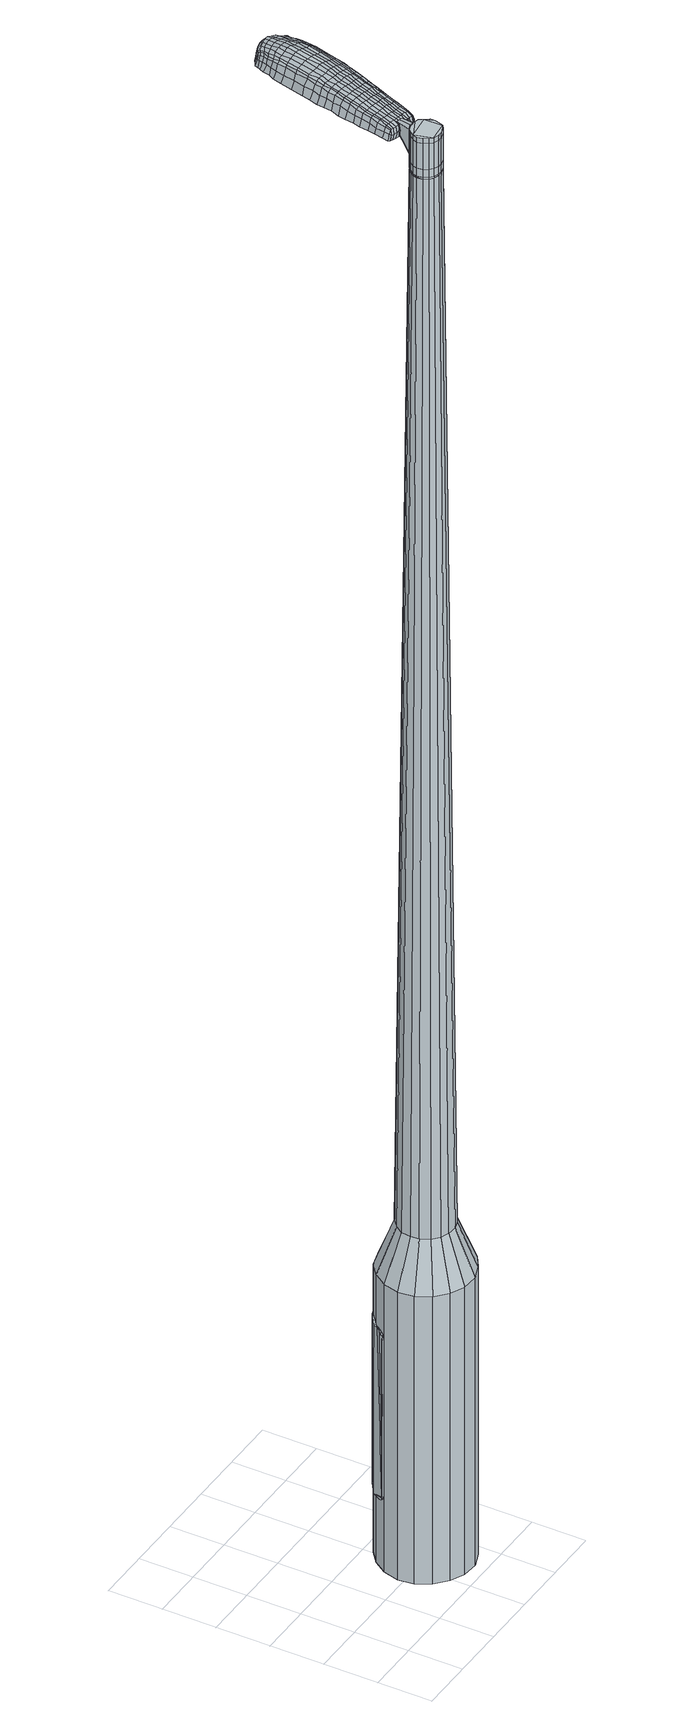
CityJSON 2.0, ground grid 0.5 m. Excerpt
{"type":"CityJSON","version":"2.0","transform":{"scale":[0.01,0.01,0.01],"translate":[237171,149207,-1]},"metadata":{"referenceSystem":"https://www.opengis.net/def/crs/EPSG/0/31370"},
"CityObjects":{
"object1":{"type":"GenericCityObject","attributes":{"cluster":257,"mean_distance_to_centroid":0.197,"new_centroid_x":237172.23,"new_centroid_y":149207.51,"mean_distance_to_camera":9.15,"H1":10.56,"H2":12.35,"Z_final":111.16,"cluster2":-1,"proj_x":237176.35,"proj_y":149208.45,"id_line":43970,"bearing_l":167.24,"distance":4.23,"orientation":"right","G_obj":77.24},"geometry":[{"type":"MultiSurface","lod":"2","boundaries":[[[0,1,2,3]],[[1,4,5,2]],[[4,6,7,5]],[[6,8,9,7]],[[8,10,11,9]],[[10,12,13,11]],[[12,14,15,13]],[[14,16,17,15]],[[16,18,19,17]],[[18,20,21,19]],[[20,22,23,21]],[[22,24,25,23]],[[24,26,27,25]],[[26,28,29,27]],[[28,30,31,29]],[[30,32,33,31]],[[32,34,35,33]],[[34,0,3,35]],[[36,37,38,39]],[[38,40,41,42]],[[41,43,42]],[[42,44,45,46]],[[45,47,46]],[[46,48,49,50]],[[49,51,50]],[[42,46,50,38]],[[50,52,39,38]],[[53,36,39]],[[2,5,7,35]],[[7,9,11,15]],[[11,13,15]],[[15,17,19,23]],[[19,21,23]],[[23,25,27,31]],[[27,29,31]],[[15,23,31,7]],[[31,33,35,7]],[[3,2,35]],[[1,0,54,55]],[[0,34,56,54]],[[34,32,57,56]],[[32,30,58,57]],[[30,28,59,58]],[[28,26,60,59]],[[26,24,61,60]],[[24,22,62,61]],[[22,20,63,62]],[[20,18,64,63]],[[18,16,65,64]],[[16,14,66,65]],[[14,12,67,66]],[[12,10,68,67]],[[10,8,69,68]],[[8,6,70,69]],[[6,4,71,70]],[[4,1,55,71]],[[55,54,72,73]],[[54,56,74,72]],[[56,57,75,74]],[[57,58,76,75]],[[58,59,77,76]],[[59,60,78,77]],[[60,61,79,78]],[[61,62,80,79]],[[62,63,81,80]],[[63,64,82,81]],[[64,65,83,82]],[[65,66,84,83]],[[66,67,85,84]],[[67,68,86,85]],[[68,69,87,86]],[[69,70,88,87]],[[70,71,89,88]],[[71,55,73,89]],[[90,91,92,93]],[[94,95,91,90]],[[96,97,95,94]],[[76,98,97,96]],[[99,100,98,76]],[[101,102,100,99]],[[79,103,102,101]],[[80,104,103,79]],[[105,106,104,80]],[[107,108,106,105]],[[83,109,108,107]],[[110,111,109,83]],[[112,113,111,110]],[[86,114,113,112]],[[87,115,114,86]],[[116,117,115,87]],[[89,118,117,116]],[[93,92,118,89]],[[119,120,121,122]],[[123,119,122,124]],[[125,123,124,126]],[[127,125,126,128]],[[129,127,128,130]],[[131,129,130,132]],[[133,131,132,134]],[[135,133,134,136]],[[137,135,136,138]],[[139,137,138,140]],[[141,139,140,142]],[[143,141,142,144]],[[145,143,144,146]],[[147,145,146,148]],[[149,147,148,150]],[[151,149,150,152]],[[73,72,90,93]],[[72,74,94,90]],[[74,75,96,94]],[[75,76,96]],[[77,99,76]],[[77,78,101,99]],[[78,79,101]],[[81,105,80]],[[81,82,107,105]],[[82,83,107]],[[84,110,83]],[[84,85,112,110]],[[85,86,112]],[[88,116,87]],[[88,89,116]],[[73,93,89]],[[153,154,92,91]],[[154,118,92]],[[155,117,118]],[[155,115,117]],[[156,113,114]],[[156,157,111,113]],[[157,109,111]],[[158,108,109]],[[158,159,106,108]],[[159,104,106]],[[160,102,103]],[[160,161,100,102]],[[161,98,100]],[[162,97,98]],[[162,163,95,97]],[[163,153,91,95]],[[39,52,151,164]],[[154,153,165,152]],[[53,39,164,120]],[[153,163,121,165]],[[36,53,120,119]],[[163,162,122,121]],[[37,36,119,123]],[[162,98,124,122]],[[38,37,123,125]],[[98,161,126,124]],[[40,38,125,127]],[[161,160,128,126]],[[41,40,127,129]],[[160,103,130,128]],[[43,41,129,131]],[[103,104,132,130]],[[42,43,131,133]],[[104,159,134,132]],[[44,42,133,135]],[[159,158,136,134]],[[45,44,135,137]],[[158,109,138,136]],[[47,45,137,139]],[[109,157,140,138]],[[46,47,139,141]],[[157,156,142,140]],[[48,46,141,143]],[[156,114,144,142]],[[49,48,143,145]],[[114,115,146,144]],[[51,49,145,147]],[[115,155,148,146]],[[50,51,147,149]],[[155,118,150,148]],[[52,50,149,151]],[[118,154,152,150]],[[151,152,166,167]],[[152,165,168,166]],[[165,121,169,168]],[[121,120,170,169]],[[120,164,171,170]],[[164,151,167,171]],[[172,173,174,175]],[[176,172,175,177]],[[172,176,178,179]],[[173,172,179,180]],[[181,182,183,184]],[[185,181,184,186]],[[181,185,187,188]],[[182,181,188,189]],[[190,191,192,193]],[[194,190,193,195]],[[190,194,196,197]],[[191,190,197,198]],[[199,200,201,202]],[[203,199,202,204]],[[199,203,205,206]],[[200,199,206,207]],[[208,209,210,211]],[[212,208,211,213]],[[208,212,214,215]],[[209,208,215,216]],[[217,218,219,220]],[[221,217,220,222]],[[217,221,223,224]],[[218,217,224,225]],[[226,227,228,229]],[[218,226,229,219]],[[226,218,225,230]],[[227,226,230,231]],[[232,233,234,235]],[[227,232,235,228]],[[232,227,231,236]],[[233,232,236,237]],[[238,176,177,239]],[[233,238,239,234]],[[238,233,237,240]],[[176,238,240,178]],[[241,242,243,244]],[[245,241,244,246]],[[241,245,247,248]],[[242,241,248,249]],[[250,251,252,253]],[[242,250,253,243]],[[250,242,249,254]],[[251,250,254,255]],[[256,257,258,259]],[[251,256,259,252]],[[256,251,255,260]],[[257,256,260,261]],[[262,263,264,265]],[[257,262,265,258]],[[262,257,261,266]],[[263,262,266,267]],[[268,173,180,269]],[[263,268,269,264]],[[268,263,267,270]],[[173,268,270,174]],[[271,272,273,274]],[[275,271,274,276]],[[271,275,277,278]],[[272,271,278,279]],[[280,281,282,283]],[[272,280,283,273]],[[280,272,279,284]],[[281,280,284,285]],[[286,287,288,289]],[[281,286,289,282]],[[286,281,285,290]],[[287,286,290,291]],[[292,185,186,293]],[[287,292,293,288]],[[292,287,291,294]],[[185,292,294,187]],[[295,296,297,298]],[[299,295,298,300]],[[295,299,301,302]],[[296,295,302,303]],[[304,305,306,307]],[[296,304,307,297]],[[304,296,303,308]],[[305,304,308,309]],[[310,311,312,313]],[[305,310,313,306]],[[310,305,309,314]],[[311,310,314,315]],[[316,317,318,319]],[[311,316,319,312]],[[316,311,315,320]],[[317,316,320,321]],[[322,182,189,323]],[[317,322,323,318]],[[322,317,321,324]],[[182,322,324,183]],[[325,211,210,326]],[[327,325,326,328]],[[325,327,329,330]],[[211,325,330,213]],[[331,327,328,332]],[[333,331,332,334]],[[331,333,335,336]],[[327,331,336,329]],[[337,333,334,338]],[[339,337,338,340]],[[337,339,341,342]],[[333,337,342,335]],[[343,339,340,344]],[[345,343,344,346]],[[343,345,347,348]],[[339,343,348,341]],[[349,345,346,350]],[[200,349,350,201]],[[349,200,207,351]],[[345,349,351,347]],[[352,353,198,197]],[[354,352,197,196]],[[352,354,355,356]],[[353,352,356,357]],[[358,359,357,356]],[[360,358,356,355]],[[358,360,361,362]],[[359,358,362,363]],[[364,365,363,362]],[[366,364,362,361]],[[364,366,367,368]],[[365,364,368,369]],[[370,371,369,368]],[[372,370,368,367]],[[370,372,205,203]],[[371,370,203,204]],[[373,374,375,376]],[[275,373,376,277]],[[373,275,276,377]],[[374,373,377,378]],[[379,194,195,380]],[[374,379,380,375]],[[379,374,378,381]],[[194,379,381,196]],[[382,383,384,385]],[[221,382,385,223]],[[382,221,222,386]],[[383,382,386,387]],[[388,389,390,391]],[[383,388,391,384]],[[388,383,387,392]],[[389,388,392,393]],[[394,191,198,395]],[[389,394,395,390]],[[394,389,393,396]],[[191,394,396,192]],[[397,398,399,400]],[[179,397,400,180]],[[397,179,178,401]],[[398,397,401,402]],[[403,404,405,406]],[[398,403,406,399]],[[403,398,402,407]],[[404,403,407,408]],[[409,202,201,410]],[[404,409,410,405]],[[409,404,408,411]],[[202,409,411,204]],[[412,413,414,415]],[[184,412,415,186]],[[412,184,183,416]],[[413,412,416,417]],[[418,206,205,419]],[[413,418,419,414]],[[418,413,417,420]],[[206,418,420,207]],[[421,422,423,424]],[[299,421,424,301]],[[421,299,300,425]],[[422,421,425,426]],[[427,212,213,428]],[[422,427,428,423]],[[427,422,426,429]],[[212,427,429,214]],[[430,431,432,433]],[[245,430,433,247]],[[430,245,246,434]],[[431,430,434,435]],[[436,437,438,439]],[[431,436,439,432]],[[436,431,435,440]],[[437,436,440,441]],[[442,209,216,443]],[[437,442,443,438]],[[442,437,441,444]],[[209,442,444,210]],[[445,446,435,434]],[[244,445,434,246]],[[445,244,243,447]],[[446,445,447,448]],[[449,450,441,440]],[[446,449,440,435]],[[449,446,448,451]],[[450,449,451,452]],[[453,326,210,444]],[[450,453,444,441]],[[453,450,452,454]],[[326,453,454,328]],[[455,456,457,458]],[[302,455,458,303]],[[455,302,301,424]],[[456,455,424,423]],[[459,330,329,460]],[[456,459,460,457]],[[459,456,423,428]],[[330,459,428,213]],[[461,462,448,447]],[[253,461,447,243]],[[461,253,252,463]],[[462,461,463,464]],[[465,466,452,451]],[[462,465,451,448]],[[465,462,464,467]],[[466,465,467,468]],[[469,332,328,454]],[[466,469,454,452]],[[469,466,468,470]],[[332,469,470,334]],[[471,472,473,474]],[[308,471,474,309]],[[471,308,303,458]],[[472,471,458,457]],[[475,336,335,476]],[[472,475,476,473]],[[475,472,457,460]],[[336,475,460,329]],[[477,478,464,463]],[[259,477,463,252]],[[477,259,258,479]],[[478,477,479,480]],[[481,482,468,467]],[[478,481,467,464]],[[481,478,480,483]],[[482,481,483,484]],[[485,338,334,470]],[[482,485,470,468]],[[485,482,484,486]],[[338,485,486,340]],[[487,488,489,490]],[[314,487,490,315]],[[487,314,309,474]],[[488,487,474,473]],[[491,342,341,492]],[[488,491,492,489]],[[491,488,473,476]],[[342,491,476,335]],[[493,494,480,479]],[[265,493,479,258]],[[493,265,264,495]],[[494,493,495,496]],[[497,498,484,483]],[[494,497,483,480]],[[497,494,496,499]],[[498,497,499,500]],[[501,344,340,486]],[[498,501,486,484]],[[501,498,500,502]],[[344,501,502,346]],[[503,504,505,506]],[[320,503,506,321]],[[503,320,315,490]],[[504,503,490,489]],[[507,348,347,508]],[[504,507,508,505]],[[507,504,489,492]],[[348,507,492,341]],[[509,510,496,495]],[[269,509,495,264]],[[509,269,180,400]],[[510,509,400,399]],[[511,512,500,499]],[[510,511,499,496]],[[511,510,399,406]],[[512,511,406,405]],[[513,350,346,502]],[[512,513,502,500]],[[513,512,405,410]],[[350,513,410,201]],[[514,515,417,416]],[[324,514,416,183]],[[514,324,321,506]],[[515,514,506,505]],[[516,351,207,420]],[[515,516,420,417]],[[516,515,505,508]],[[351,516,508,347]],[[517,518,378,377]],[[274,517,377,276]],[[517,274,273,519]],[[518,517,519,520]],[[521,354,196,381]],[[518,521,381,378]],[[521,518,520,522]],[[354,521,522,355]],[[523,524,525,526]],[[224,523,526,225]],[[523,224,223,385]],[[524,523,385,384]],[[527,528,529,530]],[[524,527,530,525]],[[527,524,384,391]],[[528,527,391,390]],[[531,353,357,532]],[[528,531,532,529]],[[531,528,390,395]],[[353,531,395,198]],[[533,534,520,519]],[[283,533,519,273]],[[533,283,282,535]],[[534,533,535,536]],[[537,360,355,522]],[[534,537,522,520]],[[537,534,536,538]],[[360,537,538,361]],[[539,540,541,542]],[[230,539,542,231]],[[539,230,225,526]],[[540,539,526,525]],[[543,544,545,546]],[[540,543,546,541]],[[543,540,525,530]],[[544,543,530,529]],[[547,359,363,548]],[[544,547,548,545]],[[547,544,529,532]],[[359,547,532,357]],[[549,550,536,535]],[[289,549,535,282]],[[549,289,288,551]],[[550,549,551,552]],[[553,366,361,538]],[[550,553,538,536]],[[553,550,552,554]],[[366,553,554,367]],[[555,556,557,558]],[[236,555,558,237]],[[555,236,231,542]],[[556,555,542,541]],[[559,560,561,562]],[[556,559,562,557]],[[559,556,541,546]],[[560,559,546,545]],[[563,365,369,564]],[[560,563,564,561]],[[563,560,545,548]],[[365,563,548,363]],[[565,566,552,551]],[[293,565,551,288]],[[565,293,186,415]],[[566,565,415,414]],[[567,372,367,554]],[[566,567,554,552]],[[567,566,414,419]],[[372,567,419,205]],[[568,569,402,401]],[[240,568,401,178]],[[568,240,237,558]],[[569,568,558,557]],[[570,571,408,407]],[[569,570,407,402]],[[570,569,557,562]],[[571,570,562,561]],[[572,371,204,411]],[[571,572,411,408]],[[572,571,561,564]],[[371,572,564,369]],[[573,574,575,576]],[[576,575,577,578]],[[579,577,575,580]],[[580,575,574,581]],[[582,583,584,585]],[[585,584,586,587]],[[588,586,584,589]],[[589,584,583,590]],[[591,592,593,594]],[[594,593,595,596]],[[597,595,593,598]],[[598,593,592,599]],[[600,601,602,603]],[[603,602,604,605]],[[606,604,602,607]],[[607,602,601,608]],[[609,610,611,612]],[[612,611,613,614]],[[615,613,611,616]],[[616,611,610,617]],[[618,619,620,621]],[[621,620,622,623]],[[624,622,620,625]],[[625,620,619,626]],[[627,628,629,630]],[[630,629,619,618]],[[626,619,629,631]],[[631,629,628,632]],[[633,634,635,636]],[[636,635,628,627]],[[632,628,635,637]],[[637,635,634,638]],[[578,577,639,640]],[[640,639,634,633]],[[638,634,639,641]],[[641,639,577,579]],[[642,643,644,645]],[[645,644,646,647]],[[648,646,644,649]],[[649,644,643,650]],[[651,652,653,654]],[[654,653,643,642]],[[650,643,653,655]],[[655,653,652,656]],[[657,658,659,660]],[[660,659,652,651]],[[656,652,659,661]],[[661,659,658,662]],[[663,664,665,666]],[[666,665,658,657]],[[662,658,665,667]],[[667,665,664,668]],[[581,574,669,670]],[[670,669,664,663]],[[668,664,669,671]],[[671,669,574,573]],[[672,673,674,675]],[[675,674,676,677]],[[678,676,674,679]],[[679,674,673,680]],[[681,682,683,684]],[[684,683,673,672]],[[680,673,683,685]],[[685,683,682,686]],[[687,688,689,690]],[[690,689,682,681]],[[686,682,689,691]],[[691,689,688,692]],[[587,586,693,694]],[[694,693,688,687]],[[692,688,693,695]],[[695,693,586,588]],[[696,697,698,699]],[[699,698,700,701]],[[702,700,698,703]],[[703,698,697,704]],[[705,706,707,708]],[[708,707,697,696]],[[704,697,707,709]],[[709,707,706,710]],[[711,712,713,714]],[[714,713,706,705]],[[710,706,713,715]],[[715,713,712,716]],[[717,718,719,720]],[[720,719,712,711]],[[716,712,719,721]],[[721,719,718,722]],[[590,583,723,724]],[[724,723,718,717]],[[722,718,723,725]],[[725,723,583,582]],[[609,612,726,727]],[[727,726,728,729]],[[730,728,726,731]],[[731,726,612,614]],[[729,728,732,733]],[[733,732,734,735]],[[736,734,732,737]],[[737,732,728,730]],[[735,734,738,739]],[[739,738,740,741]],[[742,740,738,743]],[[743,738,734,736]],[[741,740,744,745]],[[745,744,746,747]],[[748,746,744,749]],[[749,744,740,742]],[[747,746,750,751]],[[751,750,601,600]],[[608,601,750,752]],[[752,750,746,748]],[[599,753,754,598]],[[598,754,755,597]],[[756,755,754,757]],[[757,754,753,758]],[[758,759,760,757]],[[757,760,761,756]],[[762,761,760,763]],[[763,760,759,764]],[[764,765,766,763]],[[763,766,767,762]],[[768,767,766,769]],[[769,766,765,770]],[[770,771,772,769]],[[769,772,773,768]],[[606,773,772,604]],[[604,772,771,605]],[[774,775,776,777]],[[777,776,676,678]],[[677,676,776,778]],[[778,776,775,779]],[[596,595,780,781]],[[781,780,775,774]],[[779,775,780,782]],[[782,780,595,597]],[[783,784,785,786]],[[786,785,622,624]],[[623,622,785,787]],[[787,785,784,788]],[[789,790,791,792]],[[792,791,784,783]],[[788,784,791,793]],[[793,791,790,794]],[[599,592,795,796]],[[796,795,790,789]],[[794,790,795,797]],[[797,795,592,591]],[[798,799,800,801]],[[801,800,580,581]],[[579,580,800,802]],[[802,800,799,803]],[[804,805,806,807]],[[807,806,799,798]],[[803,799,806,808]],[[808,806,805,809]],[[600,603,810,811]],[[811,810,805,804]],[[809,805,810,812]],[[812,810,603,605]],[[813,814,815,816]],[[816,815,585,587]],[[582,585,815,817]],[[817,815,814,818]],[[606,607,819,820]],[[820,819,814,813]],[[818,814,819,821]],[[821,819,607,608]],[[822,823,824,825]],[[825,824,700,702]],[[701,700,824,826]],[[826,824,823,827]],[[614,613,828,829]],[[829,828,823,822]],[[827,823,828,830]],[[830,828,613,615]],[[831,832,646,833]],[[833,646,648]],[[647,646,834]],[[834,646,832,835]],[[836,837,838,839]],[[839,838,832,831]],[[835,832,838,840]],[[840,838,837,841]],[[617,610,842,843]],[[843,842,837,836]],[[841,837,842,844]],[[844,842,610,609]],[[835,845,834]],[[834,845,645,647]],[[642,645,845,846]],[[841,847,848,840]],[[840,848,845,835]],[[846,845,848,849]],[[849,848,847,850]],[[609,727,851,844]],[[844,851,847,841]],[[850,847,851,852]],[[852,851,727,729]],[[853,854,855,856]],[[856,855,703,704]],[[702,703,855,825]],[[825,855,854,822]],[[730,731,857,858]],[[858,857,854,853]],[[822,854,857,829]],[[829,857,731,614]],[[846,859,654,642]],[[651,654,859,860]],[[860,859,861]],[[850,862,863,849]],[[849,863,859,846]],[[861,859,863,864]],[[864,863,862,865]],[[729,733,866,852]],[[852,866,862,850]],[[865,862,866,867]],[[867,866,733,735]],[[868,869,870,871]],[[871,870,709,710]],[[704,709,870,856]],[[856,870,869,853]],[[736,737,872,873]],[[873,872,869,868]],[[853,869,872,858]],[[858,872,737,730]],[[861,874,875,860]],[[860,875,660,651]],[[657,660,875,876]],[[876,875,874,877]],[[865,878,879,864]],[[864,879,874,861]],[[877,874,879,880]],[[880,879,878,881]],[[735,739,882,867]],[[867,882,878,865]],[[881,878,882,883]],[[883,882,739,741]],[[884,885,886,887]],[[887,886,715,716]],[[710,715,886,871]],[[871,886,885,868]],[[742,743,888,889]],[[889,888,885,884]],[[868,885,888,873]],[[873,888,743,736]],[[877,890,891,876]],[[876,891,666,657]],[[663,666,891,892]],[[892,891,890,893]],[[881,894,895,880]],[[880,895,890,877]],[[893,890,895,896]],[[896,895,894,897]],[[741,745,898,883]],[[883,898,894,881]],[[897,894,898,899]],[[899,898,745,747]],[[900,901,902,903]],[[903,902,721,722]],[[716,721,902,887]],[[887,902,901,884]],[[748,749,904,905]],[[905,904,901,900]],[[884,901,904,889]],[[889,904,749,742]],[[893,906,907,892]],[[892,907,670,663]],[[581,670,907,801]],[[801,907,906,798]],[[897,908,909,896]],[[896,909,906,893]],[[798,906,909,807]],[[807,909,908,804]],[[747,751,910,899]],[[899,910,908,897]],[[804,908,910,811]],[[811,910,751,600]],[[818,911,912,817]],[[817,912,725,582]],[[722,725,912,903]],[[903,912,911,900]],[[608,752,913,821]],[[821,913,911,818]],[[900,911,913,905]],[[905,913,752,748]],[[779,914,915,778]],[[778,915,675,677]],[[672,675,915,916]],[[916,915,914,917]],[[597,755,918,782]],[[782,918,914,779]],[[917,914,918,919]],[[919,918,755,756]],[[920,921,922,923]],[[923,922,625,626]],[[624,625,922,786]],[[786,922,921,783]],[[924,925,926,927]],[[927,926,921,920]],[[783,921,926,792]],[[792,926,925,789]],[[758,753,928,929]],[[929,928,925,924]],[[789,925,928,796]],[[796,928,753,599]],[[917,930,931,916]],[[916,931,684,672]],[[681,684,931,932]],[[932,931,930,933]],[[756,761,934,919]],[[919,934,930,917]],[[933,930,934,935]],[[935,934,761,762]],[[936,937,938,939]],[[939,938,631,632]],[[626,631,938,923]],[[923,938,937,920]],[[940,941,942,943]],[[943,942,937,936]],[[920,937,942,927]],[[927,942,941,924]],[[764,759,944,945]],[[945,944,941,940]],[[924,941,944,929]],[[929,944,759,758]],[[933,946,947,932]],[[932,947,690,681]],[[687,690,947,948]],[[948,947,946,949]],[[762,767,950,935]],[[935,950,946,933]],[[949,946,950,951]],[[951,950,767,768]],[[952,953,954,955]],[[955,954,637,638]],[[632,637,954,939]],[[939,954,953,936]],[[956,957,958,959]],[[959,958,953,952]],[[936,953,958,943]],[[943,958,957,940]],[[770,765,960,961]],[[961,960,957,956]],[[940,957,960,945]],[[945,960,765,764]],[[949,962,963,948]],[[948,963,694,687]],[[587,694,963,816]],[[816,963,962,813]],[[768,773,964,951]],[[951,964,962,949]],[[813,962,964,820]],[[820,964,773,606]],[[803,965,966,802]],[[802,966,641,579]],[[638,641,966,955]],[[955,966,965,952]],[[809,967,968,808]],[[808,968,965,803]],[[952,965,968,959]],[[959,968,967,956]],[[605,771,969,812]],[[812,969,967,809]],[[956,967,969,961]],[[961,969,771,770]],[[573,576,175,174]],[[576,578,177,175]],[[588,589,188,187]],[[589,590,189,188]],[[591,594,193,192]],[[594,596,195,193]],[[615,616,215,214]],[[616,617,216,215]],[[618,621,220,219]],[[621,623,222,220]],[[627,630,229,228]],[[630,618,219,229]],[[633,636,235,234]],[[636,627,228,235]],[[578,640,239,177]],[[640,633,234,239]],[[648,649,248,247]],[[649,650,249,248]],[[650,655,254,249]],[[655,656,255,254]],[[656,661,260,255]],[[661,662,261,260]],[[662,667,266,261]],[[667,668,267,266]],[[668,671,270,267]],[[671,573,174,270]],[[678,679,278,277]],[[679,680,279,278]],[[680,685,284,279]],[[685,686,285,284]],[[686,691,290,285]],[[691,692,291,290]],[[692,695,294,291]],[[695,588,187,294]],[[696,699,298,297]],[[699,701,300,298]],[[705,708,307,306]],[[708,696,297,307]],[[711,714,313,312]],[[714,705,306,313]],[[717,720,319,318]],[[720,711,312,319]],[[590,724,323,189]],[[724,717,318,323]],[[774,777,376,375]],[[777,678,277,376]],[[596,781,380,195]],[[781,774,375,380]],[[623,787,386,222]],[[787,788,387,386]],[[788,793,392,387]],[[793,794,393,392]],[[794,797,396,393]],[[797,591,192,396]],[[701,826,425,300]],[[826,827,426,425]],[[827,830,429,426]],[[830,615,214,429]],[[831,833,433,432]],[[833,648,247,433]],[[836,839,439,438]],[[839,831,432,439]],[[617,843,443,216]],[[843,836,438,443]],[[970,971,972,973]],[[974,975,973,972]],[[976,977,978,979]],[[980,981,982,983]],[[971,984,985,972]],[[986,974,972,985]],[[987,976,979,988]],[[989,990,981,980]],[[984,991,992,985]],[[992,993,986,985]],[[994,987,988,995]],[[996,990,989,997]],[[991,998,999,992]],[[999,1000,993,992]],[[1001,994,995,1002]],[[1003,996,997,1004]],[[1005,1006,1007,1008]],[[1009,1010,1006,1005]],[[1009,1011,1012,1010]],[[1011,1013,1014,1012]],[[1015,1016,1017,1018]],[[1019,1020,1016,1015]],[[1021,1022,1020,1019]],[[1023,1024,1022,1021]],[[1018,1007,1006,1015]],[[1015,1006,1010,1019]],[[1010,1012,1021,1019]],[[1012,1014,1023,1021]],[[979,978,975,974]],[[988,979,974,986]],[[993,995,988,986]],[[1000,1002,995,993]],[[980,983,977,976]],[[989,980,976,987]],[[997,989,987,994]],[[1004,997,994,1001]],[[981,1005,1008,982]],[[990,1009,1005,981]],[[1011,1009,990,996]],[[1013,1011,996,1003]],[[1025,1026,1027,1028]],[[1027,1029,1030,1031]],[[1027,1031,1032,1033]],[[1027,1033,1028]],[[1034,1025,1028,1035]],[[1036,1035,1028,1037]],[[1038,1037,1028]],[[1039,1027,1026,1040]],[[1041,1039,1040,1042]],[[1043,1041,1042,1044]],[[1045,1043,1044,1046]],[[1047,1045,1046,1048]],[[1048,1049,1050,1051]],[[1048,1051,1052,1053]],[[1048,1053,1054,1055]],[[1054,1056,1057,1058]],[[1054,1058,1059,1060]],[[1054,1060,1055]],[[1048,1055,1047]],[[1061,1062,1026,1025]],[[1063,1064,1029,1027]],[[1065,1066,1038,1028]],[[1062,1067,1040,1026]],[[1068,1063,1027,1039]],[[1067,1069,1042,1040]],[[1070,1068,1039,1041]],[[1069,1071,1044,1042]],[[1072,1070,1041,1043]],[[1071,1073,1046,1044]],[[1074,1072,1043,1045]],[[1073,1075,1048,1046]],[[1076,1074,1045,1047]],[[1075,1077,1049,1048]],[[1078,1079,1056,1054]],[[1080,1076,1047,1055]],[[1050,1049,1077,1081]],[[1051,1050,1081,1082]],[[1052,1051,1082,1083]],[[1053,1052,1083,1084]],[[1054,1053,1084,1078]],[[1085,1061,1025,1034]],[[1086,1085,1034,1035]],[[1087,1086,1035,1036]],[[1088,1087,1036,1037]],[[1066,1088,1037,1038]],[[1030,1029,1064,1089]],[[1057,1056,1079,1090]],[[1031,1030,1089,1091]],[[1032,1031,1091,1092]],[[1033,1032,1092,1093]],[[1028,1033,1093,1065]],[[1058,1057,1090,1094]],[[1059,1058,1094,1095]],[[1060,1059,1095,1096]],[[1055,1060,1096,1080]]]}]}
},
"vertices":[
[131,94,384],[145,89,384],[145,89,96],[131,94,96],[155,79,384],[155,79,96],[162,66,384],[162,66,96],[164,51,384],[164,51,96],[161,37,384],[161,37,96],[153,24,384],[153,24,96],[141,16,384],[141,16,96],[127,11,384],[127,11,96],[112,12,384],[112,12,96],[99,18,384],[99,18,96],[88,28,384],[88,28,96],[81,41,384],[81,41,96],[79,55,384],[79,55,96],[83,70,384],[83,70,96],[91,82,384],[91,82,96],[102,91,384],[102,91,96],[116,95,384],[116,95,96],[115,65,1524],[112,62,1524],[109,58,1524],[125,66,1524],[108,54,1524],[109,49,1524],[114,42,1524],[111,45,1524],[119,40,1524],[123,40,1524],[132,44,1524],[128,41,1524],[134,48,1524],[135,53,1524],[132,61,1524],[135,57,1524],[129,65,1524],[120,67,1524],[127,78,429],[135,74,429],[118,78,429],[110,76,429],[103,70,429],[98,63,429],[97,54,429],[98,46,429],[102,38,429],[108,32,429],[116,29,429],[125,28,429],[133,31,429],[140,36,429],[145,43,429],[147,52,429],[146,61,429],[142,68,429],[125,66,1483],[129,65,1483],[120,67,1483],[115,65,1483],[112,62,1483],[109,58,1483],[108,54,1483],[109,49,1483],[111,45,1483],[114,42,1483],[119,40,1483],[123,40,1483],[128,41,1483],[132,44,1483],[134,48,1483],[135,53,1483],[135,57,1483],[132,61,1483],[124,66,1483],[124,66,1485],[129,64,1485],[129,64,1483],[120,66,1483],[120,66,1485],[116,65,1483],[116,65,1485],[112,62,1485],[110,58,1483],[110,58,1485],[109,54,1483],[109,54,1485],[109,49,1485],[111,45,1485],[115,42,1483],[115,42,1485],[119,41,1483],[119,41,1485],[123,40,1485],[128,42,1483],[128,42,1485],[131,44,1483],[131,44,1485],[134,48,1485],[135,53,1485],[134,57,1483],[134,57,1485],[132,61,1485],[115,65,1519],[120,67,1519],[120,67,1493],[115,65,1493],[112,62,1519],[112,62,1493],[109,58,1519],[109,58,1493],[108,54,1519],[108,54,1493],[109,49,1519],[109,49,1493],[111,45,1519],[111,45,1493],[114,42,1519],[114,42,1493],[119,40,1519],[119,40,1493],[123,40,1519],[123,40,1493],[128,41,1519],[128,41,1493],[132,44,1519],[132,44,1493],[134,48,1519],[134,48,1493],[135,53,1519],[135,53,1493],[135,57,1519],[135,57,1493],[132,61,1519],[132,61,1493],[129,65,1519],[129,65,1493],[125,66,1485],[129,65,1485],[135,57,1485],[132,44,1485],[128,41,1485],[119,40,1485],[114,42,1485],[108,54,1485],[109,58,1485],[115,65,1485],[120,67,1485],[125,66,1519],[125,66,1493],[132,84,1513],[132,84,1518],[129,85,1513],[126,85,1513],[126,85,1518],[129,85,1518],[164,152,1519],[162,146,1518],[164,147,1509],[166,153,1510],[166,161,1519],[168,162,1510],[165,160,1526],[162,152,1525],[161,145,1525],[127,161,1519],[125,154,1518],[127,153,1525],[128,160,1525],[128,170,1519],[130,168,1526],[127,171,1510],[125,163,1510],[124,156,1509],[160,229,1519],[164,228,1519],[164,229,1513],[160,230,1513],[156,229,1519],[156,230,1513],[156,227,1524],[160,227,1524],[163,226,1524],[144,157,1530],[142,149,1529],[145,149,1529],[147,156,1530],[146,166,1531],[149,165,1531],[142,166,1530],[140,157,1530],[139,150,1529],[126,78,1512],[129,77,1512],[129,78,1517],[126,79,1517],[123,79,1512],[124,80,1517],[123,79,1506],[126,79,1506],[129,78,1506],[176,210,1519],[176,207,1519],[177,208,1512],[177,211,1512],[176,213,1518],[177,214,1512],[175,213,1522],[175,211,1523],[174,207,1524],[175,202,1519],[174,197,1519],[176,198,1512],[177,203,1512],[174,202,1524],[173,197,1525],[173,191,1519],[172,183,1519],[173,184,1511],[175,192,1511],[172,191,1526],[170,183,1526],[169,172,1519],[171,173,1510],[167,172,1526],[144,81,1513],[146,89,1513],[145,88,1518],[143,81,1517],[142,76,1512],[141,77,1516],[143,77,1506],[145,82,1507],[147,89,1507],[148,96,1514],[150,103,1515],[149,103,1520],[147,95,1519],[149,97,1507],[152,104,1507],[152,110,1515],[154,117,1516],[153,117,1522],[151,110,1521],[154,111,1508],[156,118,1508],[156,125,1517],[158,132,1517],[157,131,1524],[155,124,1523],[158,125,1508],[160,133,1509],[160,139,1518],[159,138,1524],[162,140,1509],[141,219,1519],[140,216,1519],[141,215,1524],[142,219,1523],[142,221,1518],[143,221,1522],[141,223,1512],[140,220,1512],[139,217,1512],[139,211,1519],[137,206,1519],[138,205,1525],[140,211,1524],[137,213,1512],[136,207,1512],[135,200,1519],[133,192,1519],[135,191,1526],[136,199,1526],[134,202,1511],[132,194,1511],[131,181,1519],[132,180,1526],[130,183,1510],[114,88,1513],[115,96,1513],[115,97,1507],[113,89,1507],[114,83,1512],[113,84,1506],[115,83,1516],[115,87,1517],[116,95,1518],[117,103,1514],[118,111,1515],[117,112,1507],[116,104,1507],[118,102,1519],[119,110,1520],[119,118,1515],[120,125,1516],[119,127,1508],[118,119,1508],[120,117,1521],[122,124,1522],[122,133,1517],[123,140,1517],[122,141,1509],[120,134,1508],[123,131,1523],[124,139,1524],[124,147,1518],[123,149,1509],[125,146,1524],[128,84,1519],[130,84,1519],[129,92,1520],[132,91,1520],[126,92,1520],[125,85,1519],[131,99,1522],[133,98,1522],[132,106,1523],[135,105,1523],[129,107,1523],[128,100,1521],[134,113,1524],[137,113,1524],[136,121,1525],[139,120,1525],[132,121,1525],[131,114,1524],[137,128,1526],[140,127,1526],[139,135,1527],[142,134,1527],[136,136,1527],[134,129,1526],[140,142,1528],[144,142,1528],[137,143,1528],[159,224,1527],[163,224,1527],[155,224,1526],[154,220,1527],[158,220,1528],[162,219,1528],[156,214,1529],[160,213,1529],[152,214,1528],[151,207,1530],[155,207,1530],[159,206,1530],[153,200,1531],[157,199,1531],[149,200,1530],[147,191,1531],[151,191,1531],[155,190,1531],[148,178,1531],[152,177,1531],[145,179,1531],[144,223,1518],[146,225,1519],[146,226,1513],[143,224,1513],[144,222,1523],[147,224,1523],[151,227,1519],[151,228,1513],[151,226,1524],[175,215,1518],[174,218,1518],[173,217,1523],[174,214,1523],[177,216,1513],[175,218,1513],[172,221,1519],[170,224,1519],[169,223,1524],[172,220,1523],[173,222,1513],[170,225,1513],[167,226,1519],[167,225,1524],[167,227,1513],[161,152,1528],[159,153,1528],[157,146,1528],[159,145,1527],[163,160,1528],[161,161,1529],[156,153,1529],[153,154,1530],[151,147,1529],[155,146,1528],[159,162,1529],[156,163,1530],[150,155,1530],[148,148,1529],[152,164,1531],[129,159,1528],[132,159,1529],[133,168,1529],[131,168,1528],[128,152,1527],[130,152,1528],[136,158,1529],[137,167,1530],[134,151,1528],[114,81,1512],[116,80,1512],[117,81,1517],[115,82,1517],[114,82,1506],[116,81,1506],[120,79,1512],[120,80,1517],[119,80,1506],[140,75,1512],[139,75,1512],[140,76,1506],[141,75,1506],[140,76,1517],[139,76,1517],[136,75,1512],[134,76,1512],[134,77,1506],[137,76,1506],[136,77,1517],[134,77,1517],[131,77,1512],[132,77,1506],[131,78,1517],[141,81,1519],[140,81,1519],[143,88,1520],[142,89,1520],[138,82,1519],[135,83,1519],[139,89,1520],[137,90,1520],[133,83,1519],[134,90,1520],[116,87,1519],[118,86,1519],[120,94,1520],[118,94,1520],[121,86,1519],[123,93,1520],[145,96,1521],[144,96,1521],[147,103,1522],[146,103,1522],[141,96,1521],[139,97,1521],[143,104,1522],[141,104,1523],[136,98,1522],[138,105,1523],[119,102,1521],[121,101,1521],[122,108,1522],[120,109,1522],[124,100,1521],[126,108,1522],[149,110,1523],[148,110,1523],[151,117,1524],[149,117,1524],[145,111,1523],[142,111,1524],[147,118,1525],[144,119,1525],[140,112,1524],[141,119,1525],[122,116,1523],[124,116,1523],[125,123,1524],[123,124,1524],[127,115,1524],[129,122,1525],[153,124,1525],[151,125,1525],[155,131,1526],[153,132,1526],[149,125,1526],[146,126,1526],[151,132,1527],[148,133,1527],[143,126,1526],[145,134,1527],[124,131,1525],[126,130,1525],[128,138,1526],[126,138,1526],[130,129,1526],[131,137,1527],[157,138,1527],[155,139,1527],[153,139,1527],[150,140,1528],[147,141,1528],[127,145,1527],[129,145,1527],[133,144,1528],[144,220,1525],[146,221,1525],[143,216,1526],[145,217,1526],[150,223,1526],[149,219,1527],[174,212,1525],[173,214,1525],[172,211,1526],[173,208,1525],[171,217,1525],[169,220,1526],[168,216,1527],[170,213,1526],[166,222,1526],[165,218,1527],[141,211,1526],[143,212,1527],[139,205,1527],[142,206,1528],[148,213,1528],[146,207,1529],[173,203,1526],[171,205,1527],[170,199,1528],[172,197,1527],[169,207,1527],[167,210,1528],[165,203,1529],[168,201,1528],[164,212,1528],[162,205,1530],[138,199,1528],[140,200,1529],[136,191,1528],[138,191,1529],[144,200,1529],[143,191,1530],[170,191,1528],[169,193,1528],[167,184,1529],[169,183,1528],[167,194,1529],[164,196,1530],[162,187,1530],[165,186,1530],[160,197,1530],[158,189,1531],[133,180,1529],[136,180,1529],[140,179,1530],[166,172,1528],[164,173,1529],[162,174,1530],[159,175,1530],[155,176,1531],[162,147,1509],[160,146,1518],[162,153,1518],[164,154,1509],[164,161,1519],[166,162,1510],[163,161,1525],[161,152,1525],[159,146,1525],[129,153,1525],[127,154,1518],[129,161,1518],[130,160,1525],[130,169,1519],[132,168,1525],[129,171,1510],[127,162,1509],[126,156,1509],[163,227,1513],[163,226,1519],[160,227,1519],[160,228,1513],[156,226,1519],[156,227,1513],[156,225,1524],[159,225,1524],[163,224,1524],[145,149,1528],[142,150,1528],[144,157,1529],[147,156,1529],[146,166,1529],[149,165,1529],[142,166,1529],[140,158,1529],[139,151,1528],[129,80,1516],[129,79,1512],[127,80,1512],[127,81,1516],[124,81,1512],[124,82,1516],[124,82,1506],[127,81,1506],[129,80,1506],[175,208,1512],[174,207,1519],[174,210,1518],[175,211,1512],[174,213,1518],[175,213,1512],[173,212,1522],[173,210,1523],[172,207,1523],[174,198,1512],[172,197,1519],[173,203,1519],[175,203,1512],[172,202,1524],[171,197,1525],[171,185,1511],[170,184,1519],[171,191,1519],[173,192,1511],[170,191,1525],[168,183,1526],[167,173,1519],[169,174,1510],[166,172,1526],[143,89,1518],[144,89,1513],[142,82,1513],[141,82,1517],[140,77,1512],[140,78,1515],[141,78,1506],[143,83,1506],[145,90,1507],[147,103,1520],[148,104,1514],[146,97,1514],[145,96,1519],[148,97,1507],[150,105,1507],[151,118,1522],[152,118,1516],[150,111,1515],[149,111,1521],[152,112,1508],[154,119,1508],[155,132,1523],[157,132,1517],[154,125,1516],[153,125,1522],[156,126,1508],[158,133,1508],[158,139,1517],[157,139,1524],[160,140,1509],[143,215,1523],[142,215,1519],[143,218,1518],[144,218,1523],[144,220,1518],[145,219,1522],[143,221,1512],[142,219,1512],[141,217,1512],[140,204,1525],[139,205,1519],[140,211,1519],[142,210,1524],[139,212,1512],[138,207,1512],[136,191,1526],[135,192,1519],[137,200,1519],[138,199,1525],[136,201,1511],[134,194,1511],[133,181,1519],[134,180,1526],[132,182,1510],[117,97,1507],[117,96,1513],[116,88,1513],[115,89,1506],[116,83,1512],[115,84,1506],[117,84,1515],[117,87,1517],[118,95,1518],[119,112,1507],[120,110,1514],[119,103,1514],[118,104,1507],[120,102,1519],[121,109,1520],[121,127,1508],[122,125,1516],[121,118,1515],[120,119,1508],[122,117,1521],[124,124,1522],[124,141,1508],[125,140,1517],[124,132,1516],[122,134,1508],[125,131,1522],[126,138,1523],[126,147,1517],[125,148,1509],[127,146,1524],[128,85,1518],[130,85,1518],[129,92,1519],[132,92,1519],[127,93,1519],[125,86,1518],[131,99,1520],[134,99,1520],[133,107,1521],[135,106,1521],[130,107,1521],[128,100,1520],[134,114,1523],[137,113,1523],[136,121,1524],[139,121,1524],[133,122,1524],[131,115,1523],[137,128,1525],[140,128,1525],[139,136,1526],[142,135,1526],[136,136,1526],[134,129,1525],[141,143,1527],[144,142,1527],[137,143,1527],[162,222,1526],[159,223,1526],[155,223,1525],[154,219,1526],[158,219,1526],[161,218,1526],[160,212,1528],[156,213,1528],[153,213,1527],[151,206,1528],[155,206,1529],[158,205,1529],[157,198,1530],[153,199,1530],[150,200,1529],[148,191,1530],[151,190,1530],[155,190,1530],[152,177,1530],[149,178,1530],[145,179,1530],[147,224,1513],[147,223,1518],[145,222,1518],[144,223,1512],[146,220,1523],[148,222,1523],[151,225,1519],[151,226,1513],[151,224,1523],[172,216,1523],[173,217,1518],[174,214,1518],[172,213,1523],[175,215,1512],[174,217,1512],[168,221,1523],[169,222,1519],[171,220,1519],[170,218,1523],[172,220,1513],[169,223,1513],[166,224,1519],[165,223,1524],[166,225,1513],[157,146,1527],[158,153,1527],[160,153,1527],[158,146,1526],[162,161,1527],[161,161,1528],[151,148,1528],[153,155,1528],[156,154,1528],[154,147,1527],[158,162,1528],[155,163,1529],[150,155,1529],[148,148,1528],[152,164,1529],[134,168,1528],[132,159,1527],[131,159,1527],[132,168,1527],[129,152,1526],[131,152,1527],[136,158,1528],[138,167,1528],[135,151,1527],[118,83,1516],[117,82,1512],[116,82,1512],[117,83,1516],[115,83,1506],[116,83,1506],[120,82,1512],[121,82,1516],[120,83,1506],[140,78,1506],[139,77,1512],[141,77,1506],[140,78,1516],[139,78,1516],[135,79,1506],[134,78,1512],[137,78,1512],[138,78,1506],[137,79,1516],[134,79,1516],[132,79,1512],[132,80,1506],[132,80,1516],[140,82,1518],[142,89,1519],[135,84,1518],[138,83,1518],[139,90,1519],[137,90,1519],[133,84,1518],[134,91,1519],[120,94,1519],[119,87,1518],[118,88,1518],[119,95,1519],[122,87,1518],[123,94,1519],[144,96,1520],[146,103,1521],[145,104,1521],[139,98,1520],[141,97,1520],[143,104,1521],[140,105,1521],[136,98,1520],[138,105,1521],[123,109,1521],[121,102,1520],[120,102,1520],[122,109,1521],[125,101,1520],[126,108,1521],[147,111,1522],[148,111,1522],[150,118,1523],[149,118,1523],[142,112,1522],[145,111,1522],[147,119,1523],[144,119,1524],[140,113,1523],[141,120,1524],[125,124,1523],[124,116,1522],[123,116,1522],[124,124,1523],[128,115,1522],[129,123,1523],[151,125,1524],[152,125,1524],[154,132,1525],[153,132,1525],[146,126,1525],[149,126,1524],[151,133,1525],[148,134,1526],[143,127,1525],[145,134,1526],[128,138,1525],[127,131,1524],[126,131,1524],[127,138,1525],[130,130,1524],[132,137,1525],[155,139,1526],[156,139,1526],[149,141,1527],[152,140,1526],[147,141,1527],[130,145,1526],[128,145,1526],[133,144,1526],[147,220,1524],[145,218,1524],[144,215,1525],[146,217,1525],[151,222,1525],[150,218,1525],[171,210,1525],[171,213,1524],[172,211,1524],[172,208,1525],[167,215,1526],[168,219,1525],[170,216,1524],[169,213,1525],[165,221,1525],[164,217,1526],[144,211,1526],[142,210,1526],[141,205,1526],[143,205,1527],[148,213,1526],[147,206,1527],[169,199,1527],[170,205,1526],[171,203,1526],[170,197,1526],[164,203,1528],[166,209,1527],[168,207,1526],[167,201,1527],[163,211,1527],[161,204,1528],[141,199,1527],[139,199,1527],[137,191,1527],[139,191,1528],[145,200,1528],[143,191,1529],[166,185,1528],[168,193,1527],[169,191,1527],[167,184,1527],[161,187,1529],[163,196,1529],[166,194,1528],[164,186,1528],[160,197,1529],[158,189,1530],[137,179,1528],[135,179,1528],[141,179,1529],[164,173,1528],[165,172,1528],[158,175,1529],[161,174,1529],[155,176,1530],[141,78,1508],[135,79,1508],[143,111,1509],[151,109,1509],[149,131,1510],[157,129,1510],[158,170,1512],[167,168,1512],[163,150,1511],[154,152,1511],[162,187,1513],[164,201,1514],[173,199,1514],[171,185,1513],[128,80,1508],[135,112,1509],[140,133,1510],[149,172,1512],[145,154,1511],[153,189,1513],[156,203,1514],[122,82,1508],[128,114,1509],[132,135,1510],[140,174,1512],[136,156,1511],[147,205,1514],[144,192,1513],[115,83,1508],[120,116,1509],[123,137,1510],[131,176,1512],[127,158,1511],[139,206,1514],[135,194,1513],[167,214,1514],[167,219,1514],[174,217,1514],[175,212,1514],[159,216,1514],[160,220,1514],[151,218,1514],[153,222,1514],[142,219,1514],[146,223,1514],[165,224,1515],[163,228,1515],[164,227,1515],[169,223,1515],[161,225,1515],[162,228,1515],[157,226,1515],[160,228,1515],[152,227,1515],[159,228,1515],[88,80,334],[90,84,334],[90,84,165],[82,72,171],[88,80,165],[86,77,165],[84,75,166],[83,73,167],[83,72,169],[86,77,334],[84,75,333],[83,73,332],[83,72,331],[82,72,328],[102,92,165],[102,92,334],[116,97,165],[116,97,334],[131,96,165],[131,96,334],[145,90,165],[145,90,334],[156,80,165],[156,80,334],[158,76,334],[160,73,334],[162,70,333],[163,69,332],[163,68,331],[163,67,328],[158,76,165],[163,67,171],[163,68,169],[163,69,167],[162,70,166],[160,73,165],[90,79,334],[92,82,334],[92,82,165],[90,79,165],[85,70,171],[85,70,328],[104,90,334],[104,90,165],[117,94,334],[117,94,165],[131,93,334],[131,93,165],[144,88,334],[144,88,165],[154,78,334],[154,78,165],[156,75,334],[161,66,328],[161,66,171],[156,75,165],[158,72,334],[159,69,333],[160,67,332],[161,66,331],[88,76,334],[87,73,333],[86,71,332],[85,70,331],[88,76,165],[161,66,169],[87,73,166],[86,71,167],[85,70,169],[160,67,167],[159,69,166],[158,72,165]
]}
